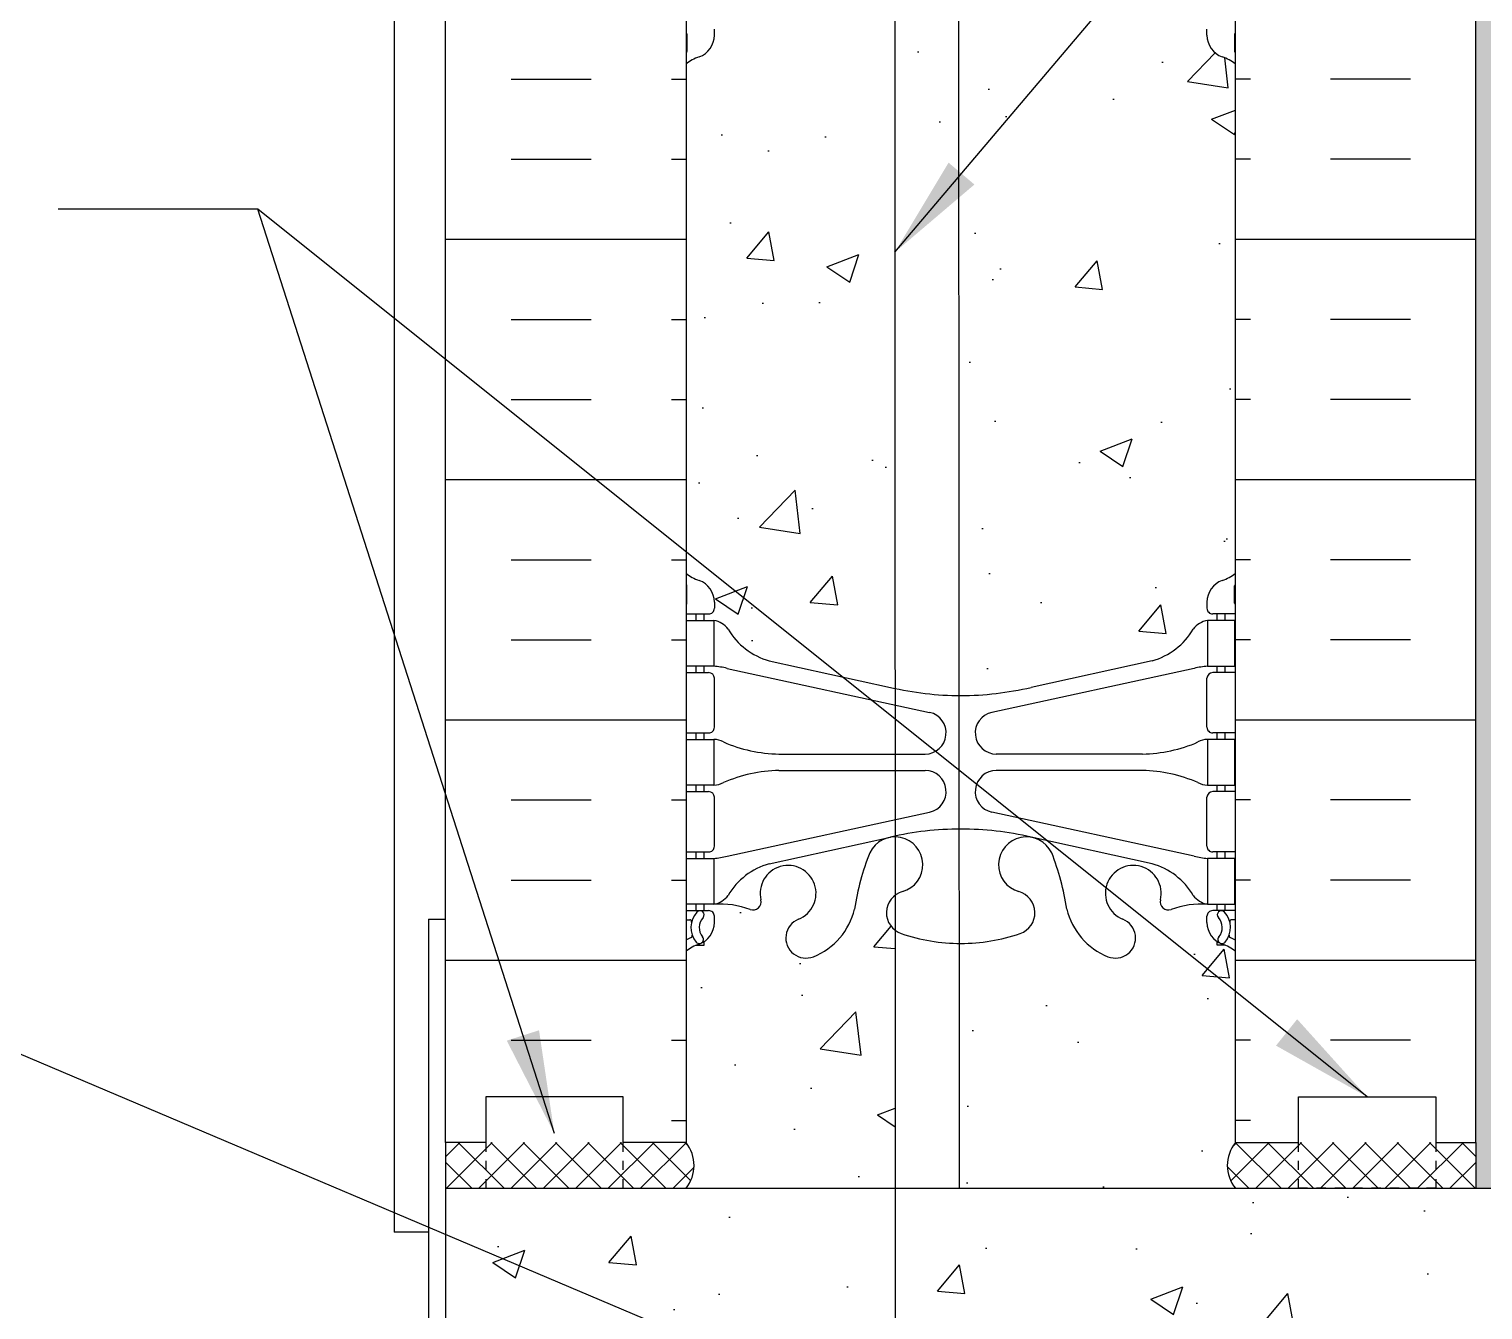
# Model space of a CAD drawing. Header units: inches. Extents: x 7.3 to 63.5, y -23.1 to 45.
# Drawn here: x 26.06 to 41.94, y 15.15 to 29.14 of the extents above; entities that cross this region are included whole.
import ezdxf

# ---------------------------------------------------------------- set-up
doc = ezdxf.new("R2010")
doc.units = ezdxf.units.IN
doc.header["$LTSCALE"] = 0.5
doc.header["$MEASUREMENT"] = 0
doc.linetypes.add('DASHED2', pattern=[0.375, 0.25, -0.125])
for name, color, linetype in [('HATCH', 12, 'Continuous'), ('line25', 2, 'Continuous'), ('LINE3', 3, 'Continuous'), ('LINE50', 5, 'Continuous'), ('LINE9', 9, 'Continuous'), ('TEXT', 4, 'Continuous'), ('Web_Edge', 9, 'Continuous')]:
    doc.layers.add(name, color=color, linetype=linetype)
doc.styles.add('DIM', font='romans.shx', dxfattribs={"width": 0.7})
doc.dimstyles.new('ext_12', dxfattribs={"dimscale": 12, "dimtxt": 0.09375, "dimasz": 0.09375, "dimexe": 0.09375, "dimexo": 0.0625, "dimgap": 0.0625, "dimtad": 1, "dimdec": 1, "dimzin": 3, "dimdsep": 46, "dimlunit": 4, "dimtxsty": 'DIM', "dimcen": 0.09, "dimdle": 0.09375, "dimclrt": 4, "dimadec": 0, "dimazin": 0, "dimtfac": 1, "dimtdec": 1, "dimtmove": 2, "dimatfit": 3, "dimfxl": 1, "dimfrac": 2, "dimtolj": 1, "dimtzin": 0, "dimarcsym": 0})
pattern_1 = [(49.99999999999999, (0, 0), (3.586300913003767, -0.3137606749129755), [0.375, -4.125]), (355, (0, 0), (-0.693756668065, 3.760960668500059), [0.3, -3.3]), (100.45144446, (0.298858405, -0.02614672), (2.89254423363556, 3.447199954843147), [0.3187009599999999, -3.505710559999999]), (46.18420000000001, (0, 1), (5.336206653357862, -0.8275964039653827), [0.5625, -6.1875]), (96.63563549, (0.444683725, 0.931033465), (4.673309728371142, 4.870593003872752), [0.47805171, -5.258568799999999]), (351.1841639899999, (0, 1), (4.673309725273866, 4.870593001349951), [0.45, -4.950000005]), (21, (0.5, 0.75), (2.984535260592308, -2.013094453326694), [0.375, -4.125]), (326.0000000000001, (0.5, 0.75), (1.216576659607909, 3.625750225234265), [0.3, -3.3]), (71.45144474, (0.74871127, 0.58224213), (4.201111883649856, 1.612655764031769), [0.31870095, -3.50571056]), (37.50000000000001, (0, 0), (0.06079927658645334, 1.664469269156557), [0, -3.26, 0, -3.35, 0, -3.3125]), (7.499999999999999, (0, 0), (1.315347687210743, 1.972058559411801), [0, -1.91, 0, -3.185, 0, -1.2625]), (327.5, (-1.115, 0), (2.669112180862045, -0.1127743586718988), [0, -1.25, 0, -3.9, 0, -5.175]), (317.5, (-1.615, 0), (2.915930846711931, 0.5005249116615886), [0, -1.625, 0, -2.59, 0, -3.675])]

msp = doc.modelspace()

# ---------------------------------------------------------------- hatches: boundary and pattern name
at = {"layer": 'HATCH'}
h = msp.add_hatch(dxfattribs=at)
h.set_pattern_fill('AR-CONC', color=256, scale=0.5)
h.set_pattern_definition(pattern_1)
h.paths.add_polyline_path([(36.20656262451325, 42.9788405210644), (35.20656262451325, 43.9788405210644), (33.23781262451325, 43.9788405210644), (33.23781262451325, 41.19747651356129, 0.08241458984435145), (33.38114957798258, 41.11837003699216, -0.3178372451770465), (33.5478162446459, 40.8826677766113), (33.54781624464954, 40.8151677766012, -0.4142135623888804), (33.48531624464954, 40.75266777659783), (33.43781624486405, 40.75266777659783), (33.4378162448595, 40.68266777659778), (33.54281624464114, 40.68266777659778, -0.1889729320647157), (33.6986853203296, 40.58782328820844, 0.1963228336438547), (34.14781624469003, 40.2415635680802), (35.469671813522, 39.95106800182524, 0.05557615238828304), (36.20812535597138, 39.8621128153098)])
h.paths.add_polyline_path([(38.93280900438537, 40.68266777659778), (39.037809004167, 40.68266777659778), (39.03780900416245, 40.75266777659783), (38.99030900437697, 40.75266777659783, -0.4142135623888804), (38.92780900437697, 40.8151677766012), (38.92780900438061, 40.8826677766113, -0.3178372451770203), (39.09447567104394, 41.11837003699213, 0.08241458984435739), (39.23781262451326, 41.1974765135613), (39.23781262451326, 43.9788405210644), (37.20656262451325, 43.9788405210644), (36.20656262451325, 44.9788405210644), (36.20656262451325, 43.9788405210644), (36.20656262451325, 42.9788405210644), (36.20812535597138, 39.86211281530979, 0.06001379603750334), (37.00595343550446, 39.95106800182523), (38.32780900433647, 40.2415635680802, 0.1963228336438574), (38.77693992869691, 40.58782328820845, -0.1889729320647129)])
h.paths.add_polyline_path([(36.20948343065493, 37.15355468733379, -0.0791906574475735), (35.58921946614156, 37.26144312524264, -0.7355925422304943), (35.60200433657668, 37.71948970238185, 1.553131786916759), (35.24377423725173, 38.14379439402943, 0.05315652255488797), (35.07793478303454, 37.52971276211429, -0.2443795113559416), (34.62952691022756, 37.00895585766338, -1), (34.46609833879882, 37.41747893172495, 2.182094824737271), (34.05601818493361, 37.63038836317407, -0.6014354320852164), (33.93651471471098, 37.52550502074975, 0.1004604156426668), (33.54281624464178, 37.58266777659799), (33.43781624465669, 37.58266777659799), (33.43781624465214, 37.51266777659798), (33.48531624464998, 37.51266777659799, -0.4142135623889531), (33.54781624464999, 37.45016777659463), (33.54781624464636, 37.38266777658453, -0.2490694201798188), (33.43781624463031, 37.17554462481507), (33.43781624462758, 37.13381856489093), (33.34781624462703, 37.13381856489781, 0.06439757034050052), (33.23781262451325, 37.06785903963417), (33.23781262451325, 34.9788405210644), (33.23781262451325, 32.88982200249463, 0.06439757034050195), (33.34781624462703, 32.82386247723099), (33.43781624462758, 32.82386247723787), (33.43781624463031, 32.78213641731372, -0.2490694201798176), (33.54781624464636, 32.57501326554427), (33.54781624464999, 32.50751326553417, -0.4142135623889459), (33.48531624464998, 32.4450132655308), (33.43781624465214, 32.44501326553082), (33.43781624465669, 32.37501326553081), (33.54281624464177, 32.37501326553081, 0.1004604156421773), (33.93651471470915, 32.43217602137838, -0.6014354320943085), (34.05601818493381, 32.32729267895468, 2.182094824738451), (34.46609833879884, 32.54020211040378, -1), (34.62952691022767, 32.94872518446542, -0.2443795113558987), (35.07793478303453, 32.42796828001455, 0.04149103431448627), (35.19631829811708, 31.94523555459346), (35.51764963681198, 31.94533650301592), (35.51753857817098, 32.28146904843131, -0.5922462360348943), (35.58921946614156, 32.69623791688614, -0.07946499763797465), (36.21166422496956, 32.8041560586609)])
h.paths.add_polyline_path([(39.23781262451325, 34.9788405210644), (39.23781262451325, 37.06785903963417, 0.0643975703405025), (39.12780900439948, 37.13381856489781), (39.03780900439892, 37.13381856489093), (39.03780900439619, 37.17554462481507, -0.2490694201798187), (38.92780900438015, 37.38266777658453), (38.92780900437651, 37.45016777659463, -0.414213562388949), (38.99030900437653, 37.51266777659799), (39.03780900437437, 37.51266777659798), (39.03780900436982, 37.58266777659799), (38.93280900438473, 37.58266777659799, 0.1004604156421302), (38.53911053431752, 37.52550502075047, -0.6014354320949663), (38.4196070640927, 37.63038836317412, 2.182094824738473), (38.00952691022767, 37.41747893172501, -1), (37.84609833879883, 37.00895585766337, -0.2443795113559373), (37.39769046599196, 37.52971276211436, 0.05315652255486854), (37.23185101177484, 38.14379439402929, 1.553131786922562), (36.87362091245006, 37.71948970238268, -0.7355925422348571), (36.88640578288494, 37.26144312524266, -0.08632172731941495), (36.20948343065493, 37.15355468733379), (36.21166422496956, 32.80415605866089, -0.08604707774181666), (36.88640578288494, 32.69623791688615, -0.7355925422304999), (36.87362091244982, 32.23819133974695, 0.3397983440424138), (36.65131336684717, 31.94036946044736), (36.76884946823969, 31.93964981037834, -1.013308602036583), (37.14378392959065, 31.94460689602164, -0.9868661906058674), (36.76884946823969, 31.93964981037834), (36.65131336684717, 31.94036946044736, 0.7941954932393859), (37.23185101177481, 31.81388664809947, 0.05315652255487672), (37.39769046599197, 32.4279682800145, -0.244379511355943), (37.84609833879895, 32.94872518446542, -1), (38.00952691022769, 32.54020211040385, 2.182094824737261), (38.4196070640929, 32.32729267895473, -0.6014354320785625), (38.53911053431393, 32.43217602137962, 0.1004604156430981), (38.93280900438474, 32.37501326553081), (39.03780900436982, 32.37501326553081), (39.03780900437437, 32.44501326553082), (38.99030900437653, 32.4450132655308, -0.4142135623889552), (38.92780900437651, 32.50751326553417), (38.92780900438015, 32.57501326554427, -0.2490694201798176), (39.03780900439619, 32.78213641731372), (39.03780900439892, 32.82386247723787), (39.12780900439948, 32.82386247723099, 0.06439757034050086), (39.23781262451325, 32.88982200249463)])
h.paths.add_polyline_path([(36.21302229461838, 30.09560797201262, 0.05221750060351486), (35.51828654278721, 30.01766275598936), (35.52095560047223, 21.93943358426378, 0.05232177734235557), (36.21715061409458, 21.86204511462239)])
h.paths.add_polyline_path([(35.51828654278721, 30.01766275598936, 0.003713722253653801), (35.46967181352224, 30.00661304030361), (34.1478162446901, 29.71611747404861, 0.1963228336438624), (33.69868532032962, 29.3698577539204, -0.1889729320647629), (33.54281624464114, 29.27501326553102), (33.4378162448595, 29.27501326553102), (33.43781624486405, 29.20501326553097), (33.48531624464954, 29.20501326553097, -0.4142135623888782), (33.54781624464954, 29.1425132655276), (33.5478162446459, 29.0750132655175, -0.3178372451770154), (33.38114957798256, 28.83931100513667, 0.08241458984435254), (33.23781262451325, 28.76020452856751), (33.23781262451325, 23.19747651356129, 0.08241458984435057), (33.38114957798258, 23.11837003699216, -0.3178372451770445), (33.5478162446459, 22.8826677766113), (33.54781624464954, 22.8151677766012, -0.4142135623888782), (33.48531624464954, 22.75266777659783), (33.43781624486405, 22.75266777659783), (33.4378162448595, 22.68266777659778), (33.54281624464113, 22.68266777659778, -0.1889729320651371), (33.69868532032981, 22.58782328820807, 0.1963228336437216), (34.14781624469007, 22.24156356808019), (35.46967181352239, 21.95106800182516, 0.003917257910356575), (35.52095560047223, 21.93943358426378)])
h.paths.add_polyline_path([(35.52182853350033, 19.29739512547093, -0.4958127120005562), (35.52170230082486, 19.67945374004162), (35.52149130229527, 20.31806656826553, 0.2915951598951683), (35.24377423725148, 20.14379439402879, 0.05315652255484447), (35.0779347830345, 19.52971276211412, -0.244379511355881), (34.62952691022756, 19.00895585766338, -1), (34.46609833879882, 19.41747893172495, 2.18209482473726), (34.05601818493361, 19.63038836317407, -0.6014354321318192), (33.93651471469978, 19.52550502075378, 0.1004604156396676), (33.54281624464175, 19.58266777659799), (33.43781624465669, 19.58266777659799), (33.43781624465214, 19.51266777659798), (33.48531624464998, 19.51266777659799, -0.4142135623889427), (33.54781624464999, 19.45016777659463), (33.54781624464636, 19.38266777658453, -0.2490694201798204), (33.43781624463031, 19.17554462481507), (33.43781624462758, 19.13381856489093), (33.34781624462703, 19.13381856489781, 0.06439757034050145), (33.23781262451325, 19.06785903963418), (33.23781262451325, 16.9788405210644, -0.3521334271221268), (33.23781262451325, 16.4788405210644), (35.52275978769819, 16.4788405210644)])
h.paths.add_polyline_path([(39.23781262451325, 28.7602045285675, 0.08241458984434998), (39.09447567104393, 28.83931100513664, -0.3178372451770461), (38.92780900438061, 29.0750132655175), (38.92780900437697, 29.1425132655276, -0.4142135623888865), (38.99030900437697, 29.20501326553097), (39.03780900416245, 29.20501326553097), (39.037809004167, 29.27501326553102), (38.93280900438537, 29.27501326553102, -0.188972932065272), (38.77693992869662, 29.36985775392085, 0.1963228336436833), (38.3278090043364, 29.71611747404861), (37.00595343550417, 30.00661304030363, 0.057794690627045), (36.2378126245128, 30.09569953039617, 0.001846648909376532), (36.21302229461838, 30.09560797201262), (36.21715061409458, 21.86204511462239, 0.001539122713768894), (36.23781262451371, 21.86198151173262, 0.05779469062699916), (37.00595343550446, 21.95106800182523), (38.32780900433644, 22.24156356808019, 0.1963228336438638), (38.7769399286969, 22.58782328820843, -0.1889729320647225), (38.93280900438536, 22.68266777659778), (39.037809004167, 22.68266777659778), (39.03780900416245, 22.75266777659783), (38.99030900437697, 22.75266777659783, -0.4142135623888782), (38.92780900437697, 22.8151677766012), (38.92780900438061, 22.8826677766113, -0.3178372451770184), (39.09447567104394, 23.11837003699213, 0.08241458984435224), (39.23781262451325, 23.19747651356129)])
h = msp.add_hatch(dxfattribs=at)
h.set_pattern_fill('AR-SAND', color=256, scale=0.25, style=0)
h.set_pattern_definition([(37.50000000000001, (0, 0), (-0.01574833952740204, 0.4817059422532897), [0, -0.38, 0, -0.425, 0, -0.40625]), (7.499999999999999, (0, 0), (0.4424441763169318, 0.7055365163074351), [0, -0.205, 0, -0.3425, 0, -0.13125]), (327.5, (-0.3075, 0), (0.7785354654378738, 0.001414763384241124), [0, -0.125, 0, -0.45, 0, -0.5875]), (317.5, (-0.3075, 0), (0.7515316511430733, 0.2194188912335623), [0, -0.0625, 0, -0.295, 0, -0.3375])])
h.paths.add_polyline_path([(42.36281262451325, 43.9788405210644), (41.86281262451325, 43.9788405210644), (41.86281262451325, 34.9788405210644), (41.86281262451325, 16.9788405210644), (41.86281262451325, 16.4788405210644), (42.36281262451326, 16.4788405210644)])
h = msp.add_hatch(dxfattribs=at)
h.set_pattern_fill('INSUL', color=256, scale=7, style=0)
h.set_pattern_definition([(0, (-2892.923769086971, -380.0306735416473), (0, 2.625), []), (0, (-2892.923769086971, -379.1556735416473), (0, 2.625), [0.875, -0.875]), (0, (-2892.923769086971, -378.2806735416473), (0, 2.625), [0.875, -0.875])])
h.paths.add_polyline_path([(30.61281262451325, 16.9788405210644), (31.05031262451325, 16.9788405210644), (31.05031262451325, 17.4788405210644), (32.55031262451325, 17.4788405210644), (32.55031262451325, 16.9788405210644), (33.23781262451325, 16.9788405210644), (33.23781262451325, 34.9788405210644), (32.55031262451325, 34.9788405210644), (32.55031262451325, 35.4788405210644), (31.05031262451325, 35.4788405210644), (31.05031262451325, 34.9788405210644), (30.61281262451325, 34.9788405210644)])
h = msp.add_hatch(dxfattribs=at)
h.set_pattern_fill('INSUL', color=256, scale=7, style=0)
h.set_pattern_definition([(180, (2965.399394335997, -380.0306735416473), (0, 2.625), []), (180, (2965.399394335997, -379.1556735416473), (0, 2.625), [0.875, -0.875]), (180, (2965.399394335997, -378.2806735416473), (0, 2.625), [0.875, -0.875])])
h.paths.add_polyline_path([(41.86281262451325, 16.9788405210644), (41.42531262451325, 16.9788405210644), (41.4253126245128, 17.47884052106434), (39.92531262451325, 17.47884052106446), (39.92531262451325, 16.97884052106446), (39.23781262451325, 16.97884052106434), (39.23781262451325, 34.97884052106446), (39.92531262451325, 34.97884052106434), (39.92531262451325, 35.47884052106434), (41.4253126245128, 35.47884052106446), (41.42531262451325, 34.97884052106434), (41.86281262451325, 34.9788405210644)])
h = msp.add_hatch(dxfattribs=at)
h.set_pattern_fill('AR-CONC', color=256, scale=0.5)
h.set_pattern_definition(pattern_1)
h.paths.add_polyline_path([(39.23781262451325, 19.06785903963417, 0.06439757034050084), (39.12780900439948, 19.13381856489781), (39.03780900439892, 19.13381856489093), (39.03780900439619, 19.17554462481507, -0.249069420179816), (38.92780900438015, 19.38266777658453), (38.92780900437651, 19.45016777659463, -0.4142135623889469), (38.99030900437653, 19.51266777659799), (39.03780900437437, 19.51266777659798), (39.03780900436982, 19.58266777659799), (38.93280900438473, 19.58266777659799, 0.1004604156421285), (38.53911053431753, 19.52550502075048, -0.6014354320950096), (38.4196070640927, 19.63038836317412, 2.18209482473849), (38.00952691022767, 19.41747893172501, -1), (37.84609833879883, 19.00895585766337, -0.2443795113559302), (37.39769046599196, 19.52971276211433, 0.0531565225548715), (37.23185101177484, 20.1437943940293, 0.2232530870733009), (37.03152322839654, 20.30864824496483), (37.01190489644333, 20.31295963766469, 0.9554715931089394), (36.87362091245006, 19.71948970238268, -0.7355925422348714), (36.88640578288494, 19.26144312524266, -0.08275514747013553), (36.23781262451325, 19.15335404146293, -0.002413031624325831), (36.21850870872525, 19.15344720392393), (36.21984976010862, 16.4788405210644), (39.23781262451325, 16.4788405210644, -0.3521334271221263), (39.23781262451325, 16.9788405210644)])
h = msp.add_hatch(dxfattribs=at)
h.set_pattern_fill('ANSI37', color=256, scale=2, style=0)
h.set_pattern_definition([(45, (0, 0), (-0.1767766952966369, 0.1767766952966369), []), (135, (0, 0), (-0.1767766952966369, -0.1767766952966369), [])])
h.paths.add_polyline_path([(41.86281262451325, 16.9788405210644), (41.42531262451325, 16.9788405210644), (41.42531262451325, 16.4788405210644), (41.86281262451325, 16.4788405210644)])
h.paths.add_polyline_path([(41.42531262451325, 16.9788405210644), (39.92531262451325, 16.9788405210644), (39.92531262451325, 16.4788405210644), (41.42531262451325, 16.4788405210644)])
h.paths.add_polyline_path([(39.92531262451325, 16.9788405210644), (39.23781262451325, 16.9788405210644, 0.3521334271221263), (39.23781262451325, 16.4788405210644), (39.92531262451325, 16.4788405210644)])
h.paths.add_polyline_path([(33.23781262451325, 16.9788405210644), (32.55031262451325, 16.9788405210644), (32.55031262451325, 16.4788405210644), (33.23781262451325, 16.4788405210644, 0.3521334271221268)])
h.paths.add_polyline_path([(32.55031262451325, 16.97884052106437), (31.05031262451325, 16.97884052106437), (31.05031262451325, 16.4788405210644), (32.55031262451325, 16.4788405210644)])
h.paths.add_polyline_path([(31.05031262451325, 16.9788405210644), (30.61281262451325, 16.9788405210644), (30.61281262451325, 16.4788405210644), (31.05031262451325, 16.4788405210644)])
h = msp.add_hatch(dxfattribs=at)
h.set_pattern_fill('AR-CONC', color=256, scale=0.5, style=0)
h.set_pattern_definition([(50, (0, 0), (3.586300913003767, -0.3137606749129755), [0.375, -4.125]), (355, (0, 0), (-0.693756668065, 3.760960668500059), [0.3, -3.3]), (100.4514, (0.2988584, -0.0261467), (2.892546908570108, 3.447197710304768), [0.31870095, -3.50571056]), (46.18420000000001, (0, 1), (5.336205243128222, -0.8275950716450904), [0.5625, -6.1875]), (96.6356, (0.444683725, 0.931033465), (4.673313527743517, 4.870589354502209), [0.47805144, -5.258565]), (351.1842, (0, 1), (4.673309725668136, 4.870593004626623), [0.45, -4.95]), (21, (0.5, 0.75), (2.984535260592308, -2.013094453326694), [0.375, -4.125]), (326.0000000000001, (0.5, 0.75), (1.216576659607909, 3.625750225234265), [0.3, -3.3]), (71.4514, (0.748711165, 0.58224197), (4.20111314290745, 1.612652483549762), [0.31870095, -3.50571056]), (37.50000000000001, (0, 0), (0.06079927658645334, 1.664469269156557), [0, -3.26, 0, -3.35, 0, -3.3125]), (7.499999999999999, (0, 0), (1.315347687210743, 1.972058559411801), [0, -1.91, 0, -3.185, 0, -1.2625]), (327.5, (-1.115, 0), (2.669112180862045, -0.112774358671899), [0, -1.25, 0, -3.9, 0, -5.175]), (317.5, (-1.615, 0), (2.915930846711931, 0.5005249116615882), [0, -1.625, 0, -2.59, 0, -3.675])])
h.paths.add_polyline_path([(62.48144889640185, 16.4788405210644), (30.61281262451325, 16.4788405210644), (30.61281262451325, -7.521159478935603), (38.61281262451325, -7.521159478935601), (50.73716827749541, 13.4788405210644), (62.48144889640184, 13.4788405210644)])

# ---------------------------------------------------------------- linework, layer by layer
msp.add_line((30.61281262451325, 16.4788405210644), (32.61281262451325, 16.4788405210644), dxfattribs=at)
for centre, start, end in [((32.92685022289517, 16.7288405210644), 321.2022595185644, 38.79774048143558), ((39.54877502613134, 16.7288405210644), 141.2022595185645, 218.7977404814355)]:
    msp.add_arc(centre, 0.3989957583986162, start, end, dxfattribs=at)
at = {"layer": 'line25'}
for p, q in [((33.23781262451325, 34.9788405210644), (33.23781262451325, 16.9788405210644)), ((39.23781262451325, 16.9788405210644), (39.23781262451325, 34.9788405210644))]:
    msp.add_line(p, q, dxfattribs=at)
at = {"layer": 'LINE3'}
for p, q in [((36.20656262451325, 42.9788405210644), (36.21984976010862, 16.4788405210644)), ((35.51615176104216, 36.4788405210644), (35.52819513841292, 0.02808752731966901))]:
    msp.add_line(p, q, dxfattribs=at)
at = {"layer": 'LINE50'}
for p, q in [((30.61281262451325, 16.9788405210644), (30.61281262451325, 34.9788405210644)), ((41.86281262451325, 16.9788405210644), (41.86281262451325, 34.9788405210644)), ((30.61281262451325, 16.4788405210644), (30.61281262451325, -7.521159478935601)), ((30.61281262451326, 16.4788405210644), (62.48144889640184, 16.4788405210644))]:
    msp.add_line(p, q, dxfattribs=at)
for points in [[(33.23781262451325, 16.9788405210644), (32.55031262451325, 16.9788405210644), (32.55031262451325, 17.4788405210644), (31.05031262451325, 17.4788405210644), (31.05031262451325, 16.9788405210644), (30.61281262451325, 16.9788405210644)], [(39.23781262451325, 16.9788405210644), (39.92531262451325, 16.9788405210644), (39.92531262451325, 17.4788405210644), (41.42531262451325, 17.4788405210644), (41.42531262451325, 16.9788405210644), (41.86281262451325, 16.9788405210644)]]:
    msp.add_lwpolyline(points, dxfattribs=at)
at = {"layer": 'LINE9'}
for p, q in [((30.05031262451325, 43.9788405210644), (30.05031262451325, 16)), ((30.42531262451325, 19.41747701600985), (30.42531262451325, 4.478840521064399)), ((30.42531262451325, 19.41747701600985), (30.61281262451325, 19.41747701600985)), ((30.61281262451325, 16.9788405210644), (30.61281262451325, 16.4788405210644)), ((41.86281262451325, 16.9788405210644), (41.86281262451325, 16.4788405210644)), ((30.42531262451325, 16), (30.05031262451325, 16))]:
    msp.add_line(p, q, dxfattribs=at)
at = {"layer": 'LINE9', "linetype": 'DASHED2', "ltscale": 0.15}
for points in [[(31.05031262451325, 16.97884052106437), (31.05031262451325, 16.97884052106437), (31.05031262451325, 16.47884052106437), (32.55031262451325, 16.47884052106437), (32.55031262451325, 16.97884052106437), (32.55031262451325, 16.97884052106437)], [(41.42531262451325, 16.9788405210644), (41.42531262451325, 16.9788405210644), (41.42531262451325, 16.4788405210644), (39.92531262451325, 16.4788405210644), (39.92531262451325, 16.9788405210644), (39.92531262451325, 16.9788405210644)]]:
    msp.add_lwpolyline(points, dxfattribs=at)
at = {"layer": 'Web_Edge'}
for p, q in [((33.24781624491175, 29.08501326553233), (33.24781624492675, 28.89894320715581)), ((33.5478162446459, 29.07501326551193), (33.54781624464954, 29.14251326552812)), ((38.92780900438061, 29.07501326551193), (38.92780900437697, 29.14251326552812)), ((39.22780900411476, 29.08501326553233), (39.22780900409975, 28.89894320715581)), ((33.24781624491175, 22.87266777659647), (33.24781624492675, 23.05873783497299)), ((39.22780900411476, 22.87266777659647), (39.22780900409975, 23.05873783497299)), ((33.5478162446459, 22.88266777661687), (33.54781624464954, 22.81516777660067)), ((38.92780900438061, 22.88266777661687), (38.92780900437697, 22.81516777660067)), ((33.23781262451325, 22.75266777659783), (33.48531624464954, 22.75266777659783)), ((33.34781624462653, 22.68266777659778), (33.34781624462653, 22.75266777659783)), ((33.4378162448595, 22.68266777659778), (33.43781624486405, 22.75266777659778)), ((39.23781262451325, 22.75266777659783), (38.99030900437697, 22.75266777659783)), ((39.037809004167, 22.68266777659778), (39.03780900416245, 22.75266777659778)), ((39.12780900439998, 22.68266777659778), (39.12780900439998, 22.75266777659783)), ((34.14781624469128, 22.24156356807993), (35.46967181352215, 21.95106800182521)), ((38.32780900433522, 22.24156356807993), (37.00595343550435, 21.95106800182521)), ((33.23781262451325, 22.11266777659796), (33.48531624465045, 22.1126677765979)), ((33.34781624462653, 22.11266777659796), (33.34781624462653, 22.18266777659778)), ((33.43781624482176, 22.11266777659785), (33.43781624482631, 22.18266777659778)), ((33.68681612081105, 22.15886510307325), (35.89805136746895, 21.67730714805458)), ((38.78880912821546, 22.15886510307325), (36.57757388155756, 21.67730714805458)), ((39.23781262451325, 22.11266777659796), (38.99030900437606, 22.1126677765979)), ((39.03780900420475, 22.11266777659785), (39.0378090042002, 22.18266777659778)), ((39.12780900439998, 22.11266777659796), (39.12780900439998, 22.18266777659778)), ((33.54781624465045, 21.51516777659788), (33.54781624465045, 22.0501677765979)), ((38.92780900437606, 21.51516777659788), (38.92780900437606, 22.0501677765979)), ((33.23781262451325, 21.45266777659799), (33.48531624464999, 21.45266777659788)), ((33.34781624462653, 21.38266777659783), (33.34781624462653, 21.45266777659793)), ((33.43781624477447, 21.38266777659783), (33.43781624477901, 21.45266777659782)), ((39.23781262451325, 21.45266777659799), (38.99030900437651, 21.45266777659788)), ((39.03780900425204, 21.38266777659783), (39.03780900424749, 21.45266777659782)), ((39.12780900439998, 21.38266777659783), (39.12780900439998, 21.45266777659793)), ((34.25254220472721, 21.2226677765978), (35.8486838397655, 21.22266777659775)), ((38.2230830442993, 21.2226677765978), (36.62694140926101, 21.22266777659775)), ((34.25254220472721, 21.04266777659785), (35.8486838397655, 21.04266777659774)), ((38.2230830442993, 21.04266777659785), (36.62694140926101, 21.04266777659774)), ((33.23781262451325, 20.81266777659795), (33.48531624464999, 20.81266777659789)), ((33.34781624462653, 20.81266777659783), (33.34781624462653, 20.88266777659783)), ((33.43781624473763, 20.81266777659789), (33.43781624474218, 20.88266777659783)), ((39.23781262451325, 20.81266777659795), (38.99030900437651, 20.81266777659789)), ((39.03780900428887, 20.81266777659789), (39.03780900428433, 20.88266777659783)), ((39.12780900439998, 20.81266777659783), (39.12780900439998, 20.88266777659783)), ((33.54781624464999, 20.21516777659787), (33.54781624464999, 20.75016777659789)), ((38.92780900437651, 20.21516777659787), (38.92780900437651, 20.75016777659789)), ((33.68681612081105, 20.1064704501224), (35.89805136746895, 20.58802840514107)), ((38.78880912821546, 20.1064704501224), (36.57757388155756, 20.58802840514107)), ((34.14781624469128, 20.02377198511573), (35.46967181352215, 20.31426755137045)), ((38.32780900433522, 20.02377198511573), (37.00595343550435, 20.31426755137045)), ((33.23781262451325, 20.15266777659798), (33.48531624464999, 20.15266777659787)), ((33.34781624462698, 20.08266777659799), (33.34781624462698, 20.15266777659792)), ((33.43781624469034, 20.08266777659799), (33.43781624469489, 20.15266777659787)), ((39.23781262451325, 20.15266777659798), (38.99030900437651, 20.15266777659787)), ((39.03780900433617, 20.08266777659799), (39.03780900433162, 20.15266777659787)), ((39.12780900439952, 20.08266777659799), (39.12780900439952, 20.15266777659792)), ((33.34781624462698, 19.51266777659805), (33.34781624462698, 19.58266777659799)), ((33.43781624465214, 19.51266777659805), (33.43781624465669, 19.58266777659799)), ((39.03780900437437, 19.51266777659805), (39.03780900436982, 19.58266777659799)), ((39.12780900439952, 19.51266777659805), (39.12780900439952, 19.58266777659799)), ((33.23781262451325, 19.51266777659794), (33.48531624464999, 19.51266777659799)), ((33.23781262451325, 19.41266777659797), (33.27969178103581, 19.41266777659791)), ((33.54781624464636, 19.38266777657896), (33.54781624464999, 19.45016777659515)), ((38.92780900438015, 19.38266777657896), (38.92780900437651, 19.45016777659515)), ((39.23781262451325, 19.51266777659794), (38.99030900437651, 19.51266777659799)), ((39.23781262451325, 19.41266777659797), (39.1959334679907, 19.41266777659791)), ((33.34781624462698, 19.13381856489781), (33.43781624462758, 19.13381856489093)), ((33.43781624462758, 19.13381856489093), (33.43781624463031, 19.17554462481507)), ((39.03780900439892, 19.13381856489093), (39.03780900439619, 19.17554462481507)), ((39.12780900439952, 19.13381856489781), (39.03780900439892, 19.13381856489093))]:
    msp.add_line(p, q, dxfattribs=at)
for points in [[(33.24281624481159, 22.68266777659778), (33.54281624481177, 22.68266777659778), (33.54281624481177, 22.18266777659778), (33.24281624481159, 22.18266777659778)], [(39.23280900421491, 22.68266777659778), (38.93280900421473, 22.68266777659778), (38.93280900421473, 22.18266777659778), (39.23280900421491, 22.18266777659778)], [(33.24281624472701, 21.38266777659783), (33.54281624472719, 21.38266777659783), (33.54281624472719, 20.88266777659783), (33.24281624472701, 20.88266777659783)], [(39.2328090042995, 21.38266777659783), (38.93280900429932, 21.38266777659783), (38.93280900429932, 20.88266777659783), (39.2328090042995, 20.88266777659783)], [(33.24281624464197, 20.08266777659799), (33.54281624464215, 20.08266777659799), (33.54281624464215, 19.58266777659799), (33.24281624464197, 19.58266777659799)], [(39.23280900438454, 20.08266777659799), (38.93280900438435, 20.08266777659799), (38.93280900438435, 19.58266777659799), (39.23280900438454, 19.58266777659799)]]:
    msp.add_lwpolyline(points, close=True, dxfattribs=at)
for centre, radius, start, end in [((33.22781624491176, 29.08501326553079), 0.02, 4.432624559587171e-09, 60.01197545934069), ((33.2978162446459, 29.07501326553097), 0.25, 289.4712206353017, 359.999999995639), ((39.17780900438061, 29.07501326553097), 0.25, 180.000000004361, 250.5287793646983), ((39.24780900411474, 29.08501326553079), 0.02, 119.9880245406593, 179.9999999955674), ((33.22781624492632, 28.89894320715416), 0.02, 301.0729509076617, 4.72248759103703e-09), ((39.24780900410019, 28.89894320715416), 0.02, 179.9999999952775, 238.9270490923382), ((33.54781624465591, 28.367906484348), 0.6, 121.0729509072349, 121.1093262763495), ((33.54781624465591, 28.367906484348), 0.5, 109.4712206353018, 128.3166631995745), ((38.9278090043706, 28.367906484348), 0.5, 51.68333680042554, 70.52877936469824), ((38.9278090043706, 28.367906484348), 0.6, 58.89067372365044, 58.92704909276507), ((33.54781624465591, 23.5897745577808), 0.5, 231.6833368004255, 250.5287793646983), ((38.9278090043706, 23.5897745577808), 0.5, 289.4712206353017, 308.3166631995745), ((33.54781624465591, 23.5897745577808), 0.6, 238.8906737236505, 238.927049092765), ((33.22781624492632, 23.05873783497464), 0.02, 359.9999999952775, 58.92704909233827), ((33.2978162446459, 22.88266777659783), 0.25, 4.360973023723161e-09, 70.52877936469824), ((39.17780900438061, 22.88266777659783), 0.25, 109.4712206353018, 179.999999995639), ((39.24780900410019, 23.05873783497464), 0.02, 121.0729509076617, 180.0000000047225), ((38.9278090043706, 23.5897745577808), 0.6, 301.0729509072349, 301.1093262763496), ((33.22781624491176, 22.87266777659801), 0.02, 299.9880245406594, 359.9999999955674), ((39.24780900411474, 22.87266777659801), 0.02, 180.0000000044326, 240.0119754593407), ((33.48531624464954, 22.81516777659783), 0.0625, 270, 2.605510395054913e-09), ((38.99030900437697, 22.81516777659783), 0.0625, 179.9999999973945, 270), ((33.49975790037092, 22.43640373336632), 0.25, 37.27766183479574, 80.0823022211802), ((34.34718765349476, 22.964578810901), 0.75, 210.1549804662909, 254.5838091142816), ((38.12843759553175, 22.964578810901), 0.75, 285.4161908857184, 329.8450195337092), ((38.97586734865558, 22.43640373336632), 0.25, 99.91769777881981, 142.7223381652043), ((33.48531624465045, 22.0501677765979), 0.0625, 0, 89.99999999997395), ((33.45216748368716, 21.18678485067852), 1, 76.42908795296448, 84.79906907891692), ((39.02345776533934, 21.18678485067852), 1, 95.2009309210831, 103.5709120470355), ((38.99030900437606, 22.0501677765979), 0.0625, 90.00000000002606, 180), ((36.23781262451371, 25.21813971039057), 3.356158198657953, 256.7691508398015, 270), ((36.2378126245128, 25.21813971039057), 3.356158198657953, 270, 283.2308491601985), ((35.8486838397655, 21.45266777659793), 0.23, 270, 77.60550865698414), ((36.62694140926101, 21.45266777659793), 0.23, 102.3944913430158, 270), ((33.48531624465045, 21.51516777659788), 0.0625, 269.9999999999739, 0), ((38.99030900437606, 21.51516777659788), 0.0625, 180, 270.000000000026), ((33.53869348964031, 21.16398411720837), 0.218722518258797, 60.49374658855795, 88.91995365505842), ((33.53869348964031, 21.16398411720837), 0.218722518258797, 60.49374658855795, 88.91995365505842), ((34.2826919655447, 22.82238368635262), 1.6, 246.5673388929688, 268.9202773152411), ((34.2826919655447, 22.82238368635262), 1.6, 246.5673388929688, 268.9202773152411), ((38.19293328348181, 22.82238368635262), 1.6, 271.0797226847589, 293.4326611070313), ((38.19293328348181, 22.82238368635262), 1.6, 271.0797226847589, 293.4326611070313), ((38.9369317593862, 21.16398411720837), 0.218722518258797, 91.08004634494158, 119.5062534114421), ((38.9369317593862, 21.16398411720837), 0.218722518258797, 91.08004634494158, 119.5062534114421), ((34.2826919655447, 19.44295186684303), 1.6, 91.07972268475895, 113.4326611070313), ((35.8486838397655, 20.81266777659772), 0.23, 282.3944913430159, 90), ((36.62694140926101, 20.81266777659772), 0.23, 90, 257.6055086569841), ((38.19293328348181, 19.44295186684303), 1.6, 66.56733889296873, 88.92027731524108), ((33.48531624464999, 20.75016777659789), 0.0625, 0, 89.99999999997395), ((33.53869348964031, 21.10135143598728), 0.218722518258797, 271.0800463449415, 299.5062534114421), ((38.9369317593862, 21.10135143598728), 0.218722518258797, 240.4937465885579, 268.9199536550584), ((38.99030900437651, 20.75016777659789), 0.0625, 90.00000000002606, 180), ((36.23781262451371, 17.04719584280508), 3.356158198657953, 90, 103.2308491601986), ((36.2378126245128, 17.04719584280508), 3.356158198657953, 76.76915083980144, 90), ((33.48531624464999, 20.21516777659787), 0.0625, 269.9999999999739, 0), ((35.51934131943585, 20.01307414610716), 0.3050000000005331, 285.7253459502909, 154.6218268215173), ((36.95628392959065, 20.01307414610716), 0.3050000000005331, 25.37817317848271, 254.2746540497091), ((38.99030900437651, 20.21516777659787), 0.0625, 180, 270.000000000026), ((33.45216748368716, 21.07855070251713), 1, 275.2009309210831, 283.5709120470356), ((34.34718765349476, 19.30075674229465), 0.75, 105.4161908857184, 149.8450195337091), ((38.04077612496417, 19.05899927967232), 3, 158.8016100229434, 170.9727325927778), ((34.43484912406234, 19.05899927967232), 3, 9.027267407222189, 21.19838997705664), ((38.12843759553175, 19.30075674229465), 0.75, 30.15498046629087, 74.58380911428159), ((39.02345776533934, 21.07855070251713), 1, 256.4290879529645, 264.7990690789169), ((34.35281262451304, 19.70065969897223), 0.305, 291.8037479893862, 193.320494331911), ((38.12281262451347, 19.70065969897223), 0.305, 346.679505668089, 248.1962520106138), ((35.66705064514622, 19.48847243518924), 0.2400000000001666, 105.7253459503447, 251.0770360935627), ((36.80857460388029, 19.48847243518924), 0.2400000000001666, 288.9229639064373, 74.27465404965537), ((33.49975790037092, 19.82893181982934), 0.25, 279.9176977788198, 322.7223381652042), ((33.59884918878993, 18.58423885615844), 1, 70.09329683866076, 93.21213356207565), ((33.96843949784466, 19.60965255916807), 0.09, 251.1348611973751, 13.32049433189196), ((38.50718575118185, 19.60965255916807), 0.09, 166.679505668108, 288.8651388026249), ((38.87677606023658, 18.58423885615844), 1, 86.78786643792435, 109.9067031613392), ((38.97586734865558, 19.82893181982934), 0.25, 217.2776618347957, 260.0823022211802), ((33.27969178103581, 19.39266777659793), 0.02, 345.8459342042038, 90), ((33.54152365310142, 19.32810837026489), 0.25, 137.5391321572034, 219.8854880037447), ((33.39028724363038, 19.46650110291489), 0.04500000000006049, 317.5391321572819, 137.5391321569874), ((33.29781624464636, 19.382667776598), 0.25, 289.4712206353017, 359.999999995639), ((33.54152365310142, 19.32810837026489), 0.16, 137.5391321572403, 219.999922801036), ((33.48531624464999, 19.45016777659799), 0.0625, 359.9999999973945, 90), ((34.5478126245132, 19.2132173946942), 0.22, 111.8037479894415, 291.8037479894419), ((34.35281262451304, 19.70065969897223), 0.745, 291.8037479893862, 346.7347785161264), ((38.12281262451347, 19.70065969897223), 0.745, 193.2652214838736, 248.1962520106138), ((37.92781262451331, 19.2132173946942), 0.22, 248.1962520105581, 68.19625201055852), ((38.99030900437651, 19.45016777659799), 0.0625, 90, 180.0000000026055), ((39.17780900438015, 19.382667776598), 0.25, 180.000000004361, 250.5287793646983), ((39.08533800539612, 19.46650110291489), 0.04500000000006049, 42.46086784301257, 222.4608678427181), ((38.93410159592509, 19.32810837026489), 0.16, 320.000077198964, 42.46086784275971), ((38.93410159592509, 19.32810837026489), 0.25, 320.1145119962553, 42.4608678427966), ((39.1959334679907, 19.39266777659793), 0.02, 90, 194.1540657957961), ((33.54781624465636, 18.67556099541503), 0.6, 114.9252292854763, 121.1093262763855), ((33.28652643619012, 19.23781328397558), 0.02, 294.9252292852446, 19.20839779029684), ((33.38375728204687, 19.19721167692592), 0.04500919725234097, 218.5519993231389, 40.81210076661842), ((36.23781262451325, 21.15335404146293), 2, 251.0770360936449, 270), ((36.23781262451325, 21.15335404146293), 2, 270, 288.9229639063551), ((39.09186796697963, 19.19721167692592), 0.04500919725234097, 139.1878992333816, 321.4480006768611), ((39.18909881283639, 19.23781328397558), 0.02, 160.7916022097032, 245.0747707147554), ((38.92780900437015, 18.67556099541503), 0.6, 58.89067372361448, 65.07477071452368), ((33.54781624465636, 18.67556099541503), 0.5, 109.4712206353018, 128.3166631996373), ((38.92780900437015, 18.67556099541503), 0.5, 51.68333680036267, 70.52877936469824)]:
    msp.add_arc(centre, radius, start, end, dxfattribs=at)

# ---------------------------------------------------------------- leaders
at = {"layer": 'TEXT'}
for points in [[(35.51934131943585, 26.7054196350403), (43.64417724999488, 36.29412068756356), (47.47155591179586, 36.29412068756356)], [(40.67531262451325, 17.4788405210644), (28.56052253150565, 27.17347242689449), (26.380465852676, 27.17347242689449)], [(31.80031262451325, 17.07718770567203), (28.56052253150565, 27.17347242689449), (26.380465852676, 27.17347242689449)], [(34.83177372874574, 14.18594730225095), (24.08871309075923, 18.7379005143011), (19.72859973309991, 18.7379005143011)]]:
    msp.add_leader(points, dimstyle='ext_12', override={"dimgap": 0.0625, "dimtad": 0}, dxfattribs=at)

doc.saveas('drawing.dxf')
